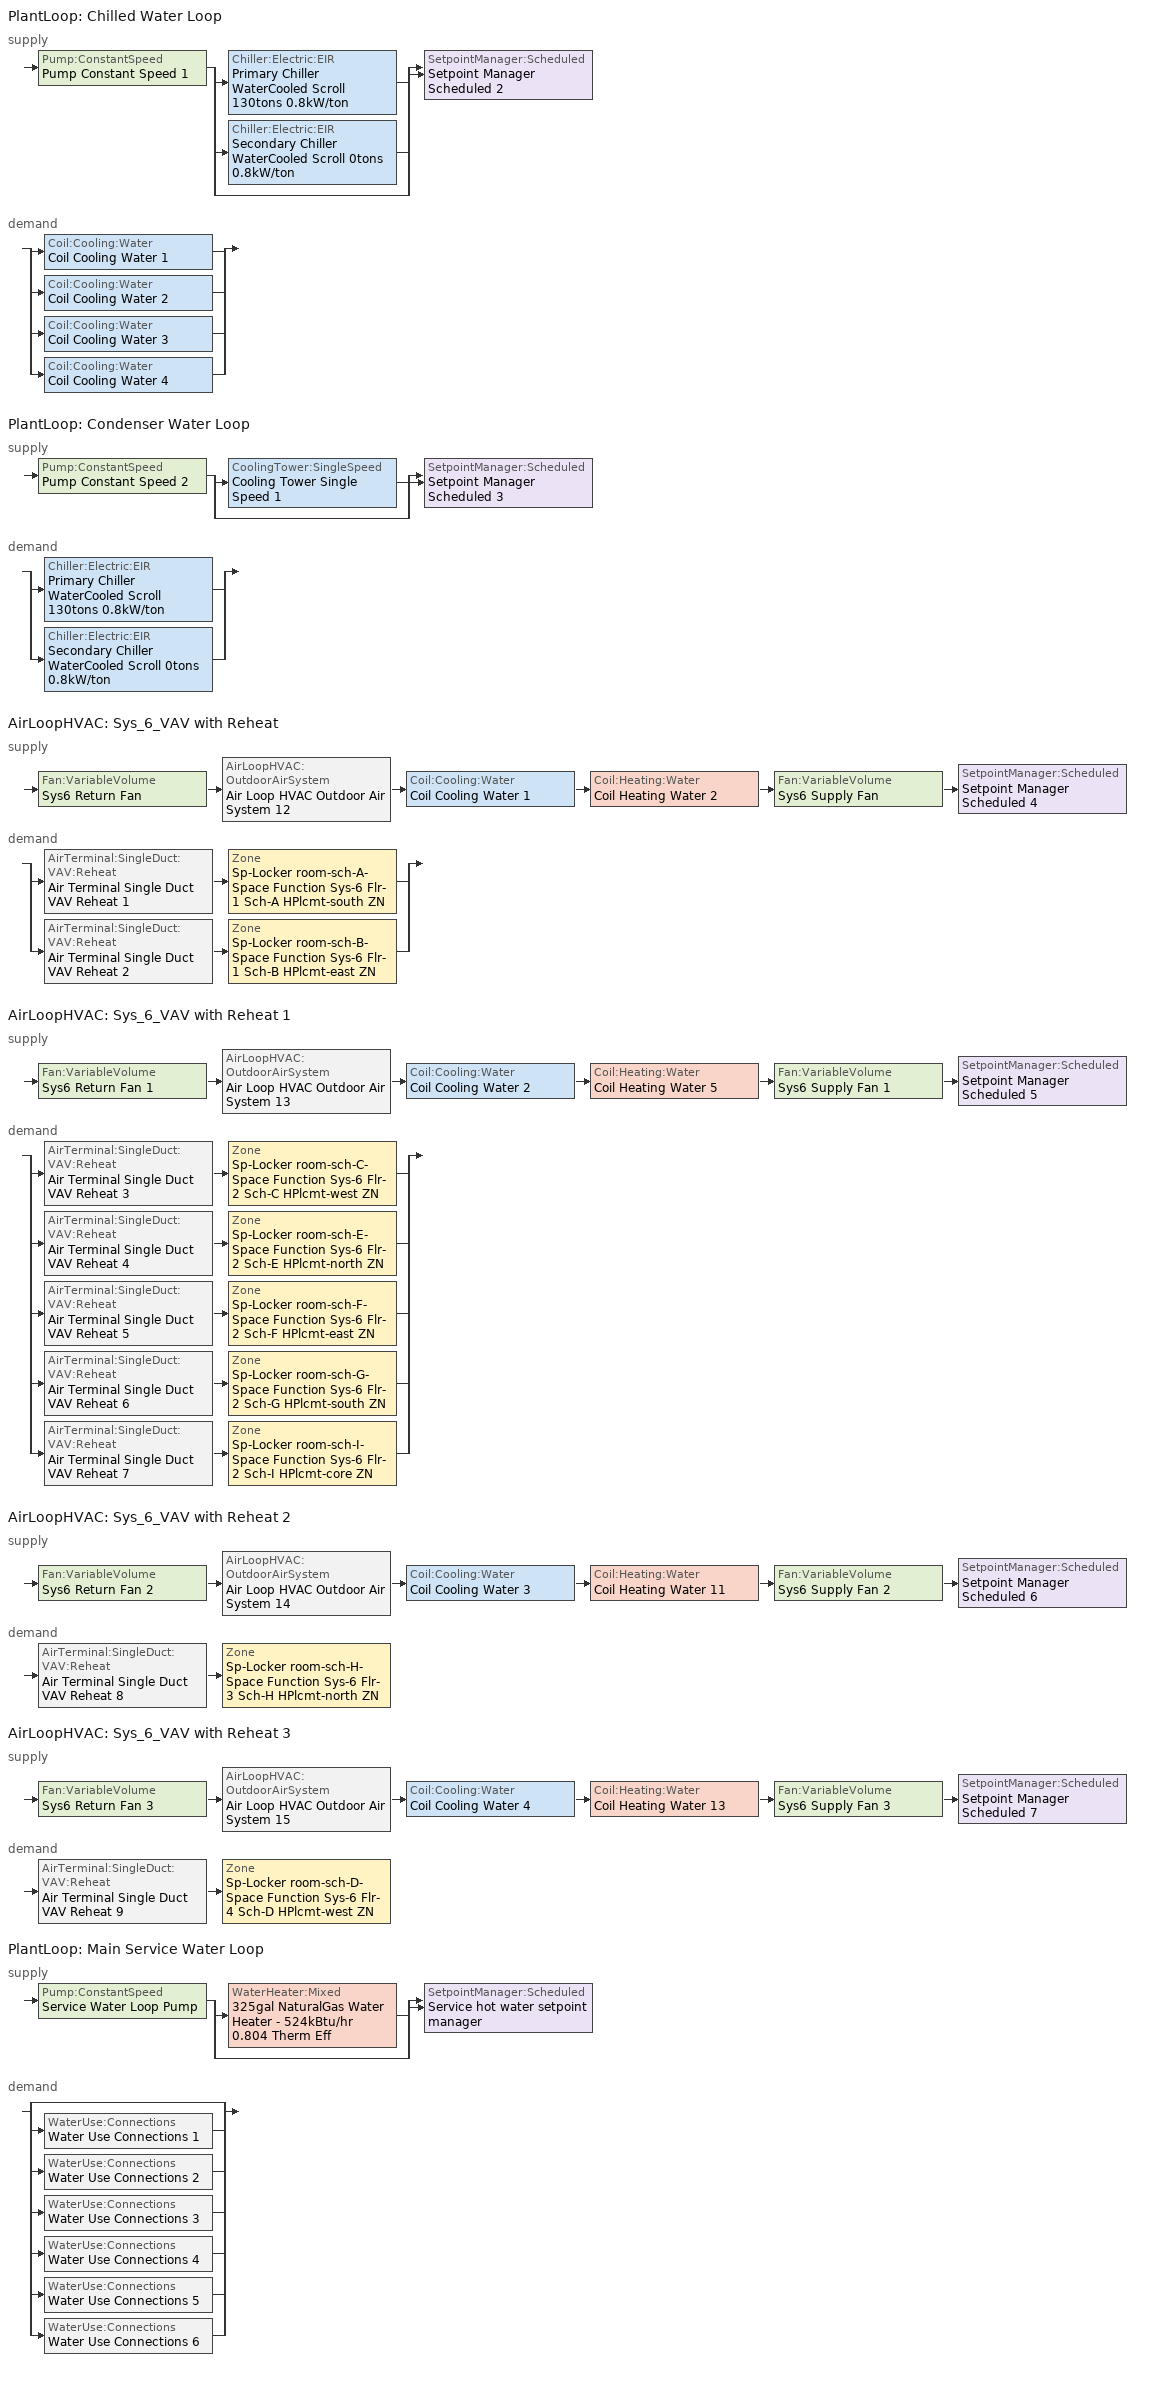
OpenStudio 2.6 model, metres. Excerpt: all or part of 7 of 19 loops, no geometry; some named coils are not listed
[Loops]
PlantLoop 'Chilled Water Loop'
 supply: Pump:ConstantSpeed 'Pump Constant Speed 1' > split
  | Chiller:Electric:EIR 'Primary Chiller WaterCooled Scroll 130tons 0.8kW/ton'
  | Chiller:Electric:EIR 'Secondary Chiller WaterCooled Scroll 0tons 0.8kW/ton'
  | bypass
  join > SetpointManager:Scheduled 'Setpoint Manager Scheduled 2'
 demand: split
  | Coil:Cooling:Water 'Coil Cooling Water 1'
  | Coil:Cooling:Water 'Coil Cooling Water 2'
  | Coil:Cooling:Water 'Coil Cooling Water 3'
  | Coil:Cooling:Water 'Coil Cooling Water 4'
PlantLoop 'Condenser Water Loop'
 supply: Pump:ConstantSpeed 'Pump Constant Speed 2' > split
  | CoolingTower:SingleSpeed 'Cooling Tower Single Speed 1'
  | bypass
  join > SetpointManager:Scheduled 'Setpoint Manager Scheduled 3'
 demand: split
  | Chiller:Electric:EIR 'Primary Chiller WaterCooled Scroll 130tons 0.8kW/ton'
  | Chiller:Electric:EIR 'Secondary Chiller WaterCooled Scroll 0tons 0.8kW/ton'
AirLoopHVAC 'Sys_6_VAV with Reheat'
 supply: Fan:VariableVolume 'Sys6 Return Fan' > AirLoopHVAC:OutdoorAirSystem 'Air Loop HVAC Outdoor Air System 12' > Coil:Cooling:Water 'Coil Cooling Water 1' > Coil:Heating:Water 'Coil Heating Water 2' > Fan:VariableVolume 'Sys6 Supply Fan' > SetpointManager:Scheduled 'Setpoint Manager Scheduled 4'
 demand: split
  | AirTerminal:SingleDuct:VAV:Reheat 'Air Terminal Single Duct VAV Reheat 1' > Zone 'Sp-Locker room-sch-A-Space Function Sys-6 Flr-1 Sch-A HPlcmt-south ZN'
  | AirTerminal:SingleDuct:VAV:Reheat 'Air Terminal Single Duct VAV Reheat 2' > Zone 'Sp-Locker room-sch-B-Space Function Sys-6 Flr-1 Sch-B HPlcmt-east ZN'
AirLoopHVAC 'Sys_6_VAV with Reheat 1'
 supply: Fan:VariableVolume 'Sys6 Return Fan 1' > AirLoopHVAC:OutdoorAirSystem 'Air Loop HVAC Outdoor Air System 13' > Coil:Cooling:Water 'Coil Cooling Water 2' > Coil:Heating:Water 'Coil Heating Water 5' > Fan:VariableVolume 'Sys6 Supply Fan 1' > SetpointManager:Scheduled 'Setpoint Manager Scheduled 5'
 demand: split
  | AirTerminal:SingleDuct:VAV:Reheat 'Air Terminal Single Duct VAV Reheat 3' > Zone 'Sp-Locker room-sch-C-Space Function Sys-6 Flr-2 Sch-C HPlcmt-west ZN'
  | AirTerminal:SingleDuct:VAV:Reheat 'Air Terminal Single Duct VAV Reheat 4' > Zone 'Sp-Locker room-sch-E-Space Function Sys-6 Flr-2 Sch-E HPlcmt-north ZN'
  | AirTerminal:SingleDuct:VAV:Reheat 'Air Terminal Single Duct VAV Reheat 5' > Zone 'Sp-Locker room-sch-F-Space Function Sys-6 Flr-2 Sch-F HPlcmt-east ZN'
  | AirTerminal:SingleDuct:VAV:Reheat 'Air Terminal Single Duct VAV Reheat 6' > Zone 'Sp-Locker room-sch-G-Space Function Sys-6 Flr-2 Sch-G HPlcmt-south ZN'
  | AirTerminal:SingleDuct:VAV:Reheat 'Air Terminal Single Duct VAV Reheat 7' > Zone 'Sp-Locker room-sch-I-Space Function Sys-6 Flr-2 Sch-I HPlcmt-core ZN'
AirLoopHVAC 'Sys_6_VAV with Reheat 2'
 supply: Fan:VariableVolume 'Sys6 Return Fan 2' > AirLoopHVAC:OutdoorAirSystem 'Air Loop HVAC Outdoor Air System 14' > Coil:Cooling:Water 'Coil Cooling Water 3' > Coil:Heating:Water 'Coil Heating Water 11' > Fan:VariableVolume 'Sys6 Supply Fan 2' > SetpointManager:Scheduled 'Setpoint Manager Scheduled 6'
 demand: AirTerminal:SingleDuct:VAV:Reheat 'Air Terminal Single Duct VAV Reheat 8' > Zone 'Sp-Locker room-sch-H-Space Function Sys-6 Flr-3 Sch-H HPlcmt-north ZN'
AirLoopHVAC 'Sys_6_VAV with Reheat 3'
 supply: Fan:VariableVolume 'Sys6 Return Fan 3' > AirLoopHVAC:OutdoorAirSystem 'Air Loop HVAC Outdoor Air System 15' > Coil:Cooling:Water 'Coil Cooling Water 4' > Coil:Heating:Water 'Coil Heating Water 13' > Fan:VariableVolume 'Sys6 Supply Fan 3' > SetpointManager:Scheduled 'Setpoint Manager Scheduled 7'
 demand: AirTerminal:SingleDuct:VAV:Reheat 'Air Terminal Single Duct VAV Reheat 9' > Zone 'Sp-Locker room-sch-D-Space Function Sys-6 Flr-4 Sch-D HPlcmt-west ZN'
PlantLoop 'Main Service Water Loop'
 supply: Pump:ConstantSpeed 'Service Water Loop Pump' > split
  | WaterHeater:Mixed '325gal NaturalGas Water Heater - 524kBtu/hr 0.804 Therm Eff'
  | bypass
  join > SetpointManager:Scheduled 'Service hot water setpoint manager'
 demand: split
  | bypass
  | WaterUse:Connections 'Water Use Connections 1'
  | WaterUse:Connections 'Water Use Connections 2'
  | WaterUse:Connections 'Water Use Connections 3'
  | WaterUse:Connections 'Water Use Connections 4'
  | WaterUse:Connections 'Water Use Connections 5'
  | WaterUse:Connections 'Water Use Connections 6'
[Sizing:Zone] Zone Cooling Design Supply Air Temperature Input Method=SupplyAirTemperature; Zone Cooling Design Supply Air Temperature {C}=13; Zone Cooling Design Supply Air Temperature Difference {deltaC}=11.11; Zone Heating Design Supply Air Temperature Input Method=SupplyAirTemperature; Zone Heating Design Supply Air Temperature {C}=43; Zone Heating Design Supply Air Temperature Difference {deltaC}=11.11; Zone Cooling Design Supply Air Humidity Ratio {kg-H2O/kg-air}=0.0085; Zone Heating Design Supply Air Humidity Ratio {kg-H2O/kg-air}=0.008; Zone Heating Sizing Factor=1.3; Zone Cooling Sizing Factor=1.1; Cooling Design Air Flow Method=DesignDay; Heating Design Air Flow Method=DesignDay; Account for Dedicated Outdoor Air System=No; Dedicated Outdoor Air System Control Strategy=NeutralSupplyAir; Dedicated Outdoor Air Low Setpoint Temperature for Design {C}=autosize; Dedicated Outdoor Air High Setpoint Temperature for Design {C}=autosize
Sp-Locker room-sch-A-Space Function Sys-6 Flr-1 Sch-A HPlcmt-south ZN; Sp-Locker room-sch-B-Space Function Sys-6 Flr-1 Sch-B HPlcmt-east ZN; Sp-Locker room-sch-F-Space Function Sys-6 Flr-2 Sch-F HPlcmt-east ZN; Sp-Locker room-sch-C-Space Function Sys-6 Flr-2 Sch-C HPlcmt-west ZN; Sp-Locker room-sch-E-Space Function Sys-6 Flr-2 Sch-E HPlcmt-north ZN; Sp-Locker room-sch-G-Space Function Sys-6 Flr-2 Sch-G HPlcmt-south ZN; Sp-Locker room-sch-I-Space Function Sys-6 Flr-2 Sch-I HPlcmt-core ZN; Sp-Locker room-sch-H-Space Function Sys-6 Flr-3 Sch-H HPlcmt-north ZN; Sp-Locker room-sch-D-Space Function Sys-6 Flr-4 Sch-D HPlcmt-west ZN
[Zone equipment]
Sp-Locker room-sch-A-Space Function Sys-6 Flr-1 Sch-A HPlcmt-south ZN: Air Terminal Single Duct VAV Reheat 1, Zone HVAC Baseboard Convective Water 12
Sp-Locker room-sch-B-Space Function Sys-6 Flr-1 Sch-B HPlcmt-east ZN: Air Terminal Single Duct VAV Reheat 2, Zone HVAC Baseboard Convective Water 13
Sp-Locker room-sch-F-Space Function Sys-6 Flr-2 Sch-F HPlcmt-east ZN: Air Terminal Single Duct VAV Reheat 5, Zone HVAC Baseboard Convective Water 16
Sp-Locker room-sch-C-Space Function Sys-6 Flr-2 Sch-C HPlcmt-west ZN: Air Terminal Single Duct VAV Reheat 3, Zone HVAC Baseboard Convective Water 14
Sp-Locker room-sch-E-Space Function Sys-6 Flr-2 Sch-E HPlcmt-north ZN: Air Terminal Single Duct VAV Reheat 4, Zone HVAC Baseboard Convective Water 15
Sp-Locker room-sch-G-Space Function Sys-6 Flr-2 Sch-G HPlcmt-south ZN: Air Terminal Single Duct VAV Reheat 6, Zone HVAC Baseboard Convective Water 17
Sp-Locker room-sch-I-Space Function Sys-6 Flr-2 Sch-I HPlcmt-core ZN: Air Terminal Single Duct VAV Reheat 7, Zone HVAC Baseboard Convective Water 18
Sp-Locker room-sch-H-Space Function Sys-6 Flr-3 Sch-H HPlcmt-north ZN: Air Terminal Single Duct VAV Reheat 8, Zone HVAC Baseboard Convective Water 19
Sp-Locker room-sch-D-Space Function Sys-6 Flr-4 Sch-D HPlcmt-west ZN: Air Terminal Single Duct VAV Reheat 9, Zone HVAC Baseboard Convective Water 20
[PlantLoop] Glycol Concentration=0; Plant Loop Volume {m3}=Autocalculate; Load Distribution Scheme=Optimal
Name | Maximum Loop Temperature {C} | Minimum Loop Temperature {C}
Chilled Water Loop; Condenser Water Loop
Main Service Water Loop | 60 | 10
[Sizing:Plant] Sizing Option=NonCoincident; Zone Timesteps in Averaging Window=1; Coincident Sizing Factor Mode=None
Name | Loop Type | Design Loop Exit Temperature {C} | Loop Design Temperature Difference {deltaC}
Chilled Water Loop | Cooling | 7 | 6
Condenser Water Loop | Condenser | 29 | 6
Main Service Water Loop | Heating | 60 | 5
[AirLoopHVAC] Design Supply Air Flow Rate {m3/s}=AutoSize
Name | Availability Schedule
Sys_6_VAV with Reheat | Sys_6_VAV with Reheat Occ Sch
Sys_6_VAV with Reheat 1 | Sys_6_VAV with Reheat 1 Occ Sch
Sys_6_VAV with Reheat 2 | Sys_6_VAV with Reheat 2 Occ Sch
Sys_6_VAV with Reheat 3 | Sys_6_VAV with Reheat 3 Occ Sch
[Sizing:System] Type of Load to Size On=Sensible; Design Outdoor Air Flow Rate {m3/s}=Autosize; Minimum System Air Flow Ratio=0.3; Preheat Design Temperature {C}=7; Preheat Design Humidity Ratio {kg-H2O/kg-Air}=0.008; Precool Design Temperature {C}=12.8; Precool Design Humidity Ratio {kg-H2O/kg-Air}=0.008; Central Cooling Design Supply Air Temperature {C}=13; Central Heating Design Supply Air Temperature {C}=13.1; Sizing Option=NonCoincident; 100% Outdoor Air in Cooling=No; 100% Outdoor Air in Heating=No; Central Cooling Design Supply Air Humidity Ratio {kg-H2O/kg-Air}=0.0085; Central Heating Design Supply Air Humidity Ratio {kg-H2O/kg-Air}=0.008; Cooling Design Air Flow Method=DesignDay; Cooling Design Air Flow Rate {m3/s}=0; Heating Design Air Flow Method=DesignDay; Heating Design Air Flow Rate {m3/s}=0; System Outdoor Air Method=ZoneSum; Zone Maximum Outdoor Air Fraction=1; Cooling Supply Air Flow Rate Per Floor Area {m3/s-m2}=0.00996765; Cooling Fraction of Autosized Cooling Supply Air Flow Rate=1; Cooling Supply Air Flow Rate Per Unit Cooling Capacity {m3/s-W}=3.94755e-05; Heating Supply Air Flow Rate Per Floor Area {m3/s-m2}=0.00996765; Heating Fraction of Autosized Heating Supply Air Flow Rate=1; Heating Fraction of Autosized Cooling Supply Air Flow Rate=1; Heating Supply Air Flow Rate Per Unit Heating Capacity {m3/s-W}=3.15882e-05; Cooling Design Capacity Method=CoolingDesignCapacity; Cooling Design Capacity {W}=autosize; Cooling Design Capacity Per Floor Area {W/m2}=234.7; Fraction of Autosized Cooling Design Capacity=1; Heating Design Capacity Method=HeatingDesignCapacity; Heating Design Capacity {W}=autosize; Heating Design Capacity Per Floor Area {W/m2}=157; Fraction of Autosized Heating Design Capacity=1; Central Cooling Capacity Control Method=OnOff
Sys_6_VAV with Reheat; Sys_6_VAV with Reheat 1; Sys_6_VAV with Reheat 2; Sys_6_VAV with Reheat 3
[Controller:OutdoorAir] Minimum Outdoor Air Flow Rate {m3/s}=autosize; Maximum Outdoor Air Flow Rate {m3/s}=Autosize; Economizer Control Type=DifferentialEnthalpy; Economizer Control Action Type=ModulateFlow; Lockout Type=NoLockout; Minimum Limit Type=FixedMinimum; High Humidity Control=No; Heat Recovery Bypass Control Type=BypassWhenOAFlowGreaterThanMinimum
Name | Minimum Outdoor Air Schedule | Controller Mechanical Ventilation
Controller Outdoor Air 12 | Sys_6_VAV with Reheat Occ Sch | Controller Mechanical Ventilation 12
Controller Outdoor Air 13 | Sys_6_VAV with Reheat 1 Occ Sch | Controller Mechanical Ventilation 13
Controller Outdoor Air 14 | Sys_6_VAV with Reheat 2 Occ Sch | Controller Mechanical Ventilation 14
Controller Outdoor Air 15 | Sys_6_VAV with Reheat 3 Occ Sch | Controller Mechanical Ventilation 15
[Controller:MechanicalVentilation] Availability Schedule=Always On Discrete; System Outdoor Air Method=ZoneSum
Controller Mechanical Ventilation 12; Controller Mechanical Ventilation 13; Controller Mechanical Ventilation 14; Controller Mechanical Ventilation 15
[AirLoopHVAC:OutdoorAirSystem]
Name | Controller
Air Loop HVAC Outdoor Air System 12 | Controller Outdoor Air 12
Air Loop HVAC Outdoor Air System 13 | Controller Outdoor Air 13
Air Loop HVAC Outdoor Air System 14 | Controller Outdoor Air 14
Air Loop HVAC Outdoor Air System 15 | Controller Outdoor Air 15
[Controller:WaterCoil] Action=Reverse; Minimum Actuated Flow {m3/s}=0
Name | Water Coil
Controller Water Coil 3 | Coil Cooling Water 1
Controller Water Coil 7 | Coil Cooling Water 2
Controller Water Coil 14 | Coil Cooling Water 3
Controller Water Coil 17 | Coil Cooling Water 4
[SetpointManager:Scheduled] Control Variable=Temperature
Name | Schedule
Setpoint Manager Scheduled 2 | CHW Temp
Setpoint Manager Scheduled 3 | CW Temp
Setpoint Manager Scheduled 4 | Supply Air Temp
Setpoint Manager Scheduled 5 | Supply Air Temp 1
Setpoint Manager Scheduled 6 | Supply Air Temp 2
Setpoint Manager Scheduled 7 | Supply Air Temp 3
Service hot water setpoint manager | Service Water Loop Temp - 140F
[Pump:ConstantSpeed] Rated Flow Rate {m3/s}=autosize; Rated Power Consumption {W}=autosize; Fraction of Motor Inefficiencies to Fluid Stream=0; Pump Control Type=Intermittent; Design Power Sizing Method=PowerPerFlowPerPressure; Design Electric Power per Unit Flow Rate {W/(m3/s)}=348701.1
Name | Rated Pump Head {Pa} | Motor Efficiency | Design Shaft Power per Unit Flow Rate per Unit Head {W-s/m3-Pa}
Pump Constant Speed 1 | 179352 | 0.917 | 1.79522
Pump Constant Speed 2 | 179352 | 0.924 | 1.55051
Service Water Loop Pump | 320408 | 0.855 | 1.28205
[Chiller:Electric:EIR] Cooling Capacity Function of Temperature Curve=WaterCooled_Scroll_CAPFT_NECB2011; Electric Input to Cooling Output Ratio Function of Temperature Curve=WaterCooled_Scroll_EIRFT_NECB2011; Electric Input to Cooling Output Ratio Function of Part Load Ratio Curve=WaterCooled_Scroll_EIRFPLR_NECB2011; Minimum Part Load Ratio=0.25; Minimum Unloading Ratio=0.25; Condenser Type=WaterCooled; Chiller Flow Mode=LeavingSetpointModulated; Design Heat Recovery Water Flow Rate {m3/s}=0; Sizing Factor=1; Basin Heater Capacity {W/K}=0; Basin Heater Setpoint Temperature {C}=10
Name | Reference Capacity {W} | Reference COP {W/W}
Primary Chiller WaterCooled Scroll 130tons 0.8kW/ton | 458050 | 4.54393
Secondary Chiller WaterCooled Scroll 0tons 0.8kW/ton | 0.001 | 4.5032
[CoolingTower:SingleSpeed]
Cooling Tower Single Speed 1: Design Water Flow Rate {m3/s}=autosize; Design Air Flow Rate {m3/s}=autosize; Fan Power at Design Air Flow Rate {W}=7265.11; U-Factor Times Area Value at Design Air Flow Rate {W/K}=autosize; Air Flow Rate in Free Convection Regime {m3/s}=autosize; U-Factor Times Area Value at Free Convection Air Flow Rate {W/K}=autosize; Performance Input Method=UFactorTimesAreaAndDesignWaterFlowRate; Free Convection Capacity {W}=0; Basin Heater Capacity {W/K}=0; Evaporation Loss Mode=LossFactor; Evaporation Loss Factor {percent/K}=0.2; Drift Loss Percent {percent}=0.008; Blowdown Calculation Mode=ConcentrationRatio; Blowdown Concentration Ratio=3; Capacity Control=FanCycling; Number of Cells=1; Cell Control=MinimalCell; Cell Minimum  Water Flow Rate Fraction=0.33; Cell Maximum Water Flow Rate Fraction=2.5; Sizing Factor=1; Free Convection Air Flow Rate Sizing Factor=0.1; Free Convection U-Factor Times Area Value Sizing Factor=0.1; Heat Rejection Capacity and Nominal Capacity Sizing Ratio=1.25; Free Convection Nominal Capacity Sizing Factor=0.1; Design Inlet Air Dry-Bulb Temperature {C}=35; Design Inlet Air Wet-Bulb Temperature {C}=24; Design Approach Temperature {deltaC}=5; Design Range Temperature {deltaC}=6
[Fan:VariableVolume] Availability Schedule=Always On Discrete; Maximum Flow Rate {m3/s}=Autosize; Fan Power Minimum Flow Rate Input Method=Fraction; Fan Power Minimum Air Flow Rate {m3/s}=0; Motor In Airstream Fraction=1; Fan Power Coefficient 5=0
Name | Fan Efficiency | Pressure Rise {Pa} | Fan Power Minimum Flow Fraction | Motor Efficiency | Fan Power Coefficient 1 | Fan Power Coefficient 2 | Fan Power Coefficient 3 | Fan Power Coefficient 4
Sys6 Supply Fan; Sys6 Supply Fan 2 | 0.549965 | 1000 | 0.68 | 0.8461 | -2.4176 | 9.5874 | -11.559 | 5.4009
Sys6 Return Fan; Sys6 Return Fan 1; Sys6 Return Fan 2; Sys6 Return Fan 3 | 0.299975 | 250 | 0.68 | 0.4615 | -2.4176 | 9.5874 | -11.559 | 5.4009
Sys6 Supply Fan 1; Sys6 Supply Fan 3 | 0.549965 | 1000 | 0.5 | 0.8461 | -4.1457 | 16.803 | -19.471 | 7.8488
[Coil:Cooling:Water] Availability Schedule=Always On Discrete
Coil Cooling Water 1; Coil Cooling Water 2; Coil Cooling Water 3; Coil Cooling Water 4
[AirTerminal:SingleDuct:VAV:Reheat] Availability Schedule=Always On Discrete; Maximum Air Flow Rate {m3/s}=AutoSize; Zone Minimum Air Flow Input Method=Constant; Constant Minimum Air Flow Fraction=0.3; Maximum Hot Water or Steam Flow Rate {m3/s}=AutoSize; Minimum Hot Water or Steam Flow Rate {m3/s}=0; Convergence Tolerance=0.001; Damper Heating Action=Normal; Maximum Flow per Zone Floor Area During Reheat {m3/s-m2}=AutoSize; Maximum Reheat Air Temperature {C}=43; Control For Outdoor Air=No
Name | Fixed Minimum Air Flow Rate {m3/s} | Reheat Coil | Maximum Flow Fraction During Reheat
Air Terminal Single Duct VAV Reheat 1 | 3.75 | Coil Heating Water 3 | 0.5
Air Terminal Single Duct VAV Reheat 2 | 3.75 | Coil Heating Water 4 | 0.5
Air Terminal Single Duct VAV Reheat 3 | 3.75 | Coil Heating Water 6 | 0.5
Air Terminal Single Duct VAV Reheat 4 | 3.75 | Coil Heating Water 7 | 0.5
Air Terminal Single Duct VAV Reheat 5 | 3.75 | Coil Heating Water 8 | 0.5
Air Terminal Single Duct VAV Reheat 6 | 3.75 | Coil Heating Water 9 | 0.5
Air Terminal Single Duct VAV Reheat 7 | 5 | Coil Heating Water 10 | 0.5
Air Terminal Single Duct VAV Reheat 8 | 3.75 | Coil Heating Water 12 | AutoSize
Air Terminal Single Duct VAV Reheat 9 | 3.75 | Coil Heating Water 14 | AutoSize
[WaterHeater:Mixed]
325gal NaturalGas Water Heater - 524kBtu/hr 0.804 Therm Eff: Tank Volume {m3}=1.22968; Setpoint Temperature Schedule=Service Water Loop Temp - 140F; Deadband Temperature Difference {deltaC}=2; Maximum Temperature Limit {C}=82.2222; Heater Control Type=Cycle; Heater Maximum Capacity {W}=153474; Heater Fuel Type=NaturalGas; Heater Thermal Efficiency=0.804029; Part Load Factor Curve=SWH-EFFFPLR-NECB2011; Off Cycle Parasitic Fuel Consumption Rate {W}=20; Off Cycle Parasitic Fuel Type=NaturalGas; Off Cycle Parasitic Heat Fraction to Tank=0.8; On Cycle Parasitic Fuel Type=NaturalGas; On Cycle Parasitic Heat Fraction to Tank=0; Ambient Temperature Indicator=Schedule; Ambient Temperature Schedule=Water Heater Ambient Temp Schedule - 70F; Off Cycle Loss Coefficient to Ambient Temperature {W/K}=15.8993; On Cycle Loss Coefficient to Ambient Temperature {W/K}=15.8993; Use Side Effectiveness=1; Source Side Effectiveness=1; Use Side Design Flow Rate {m3/s}=autosize; Source Side Design Flow Rate {m3/s}=autosize; Indirect Water Heating Recovery Time {hr}=1.5; Source Side Flow Control Mode=IndirectHeatPrimarySetpoint
[WaterUse:Connections]
Name | Water Use Equipment Name 1
Water Use Connections 1 | Guest room-space function Service Water Use 5.05gal/min
Water Use Connections 2 | Laboratory - classrooms-space function Service Water Use 1.42gal/min
Water Use Connections 3 | Laboratory - other-space function Service Water Use 1.42gal/min
Water Use Connections 4 | Laundry/washing area-space function Service Water Use 0.47gal/min
Water Use Connections 5 | Lobby - hotel-space function Service Water Use 0.47gal/min
Water Use Connections 6 | Lobby - space designed to ansi/ies rp-28 (used primarily by residents)-space function Service Water Use 0.47gal/min
[WaterUse:Equipment:Definition]
Name | Peak Flow Rate {m3/s} | Target Temperature Schedule | Sensible Fraction Schedule | Latent Fraction Schedule
Guest room-space function Service Water Use Def 5.05gal/min | 0.000318674 | Schedule Ruleset 5 | Schedule Ruleset 3 | Schedule Ruleset 4
Laboratory - classrooms-space function Service Water Use Def 1.42gal/min | 8.96271e-05 | Schedule Ruleset 8 | Schedule Ruleset 6 | Schedule Ruleset 7
Laboratory - other-space function Service Water Use Def 1.42gal/min | 8.96271e-05 | Schedule Ruleset 11 | Schedule Ruleset 9 | Schedule Ruleset 10
Laundry/washing area-space function Service Water Use Def 0.47gal/min | 2.98757e-05 | Schedule Ruleset 14 | Schedule Ruleset 12 | Schedule Ruleset 13
Lobby - hotel-space function Service Water Use Def 0.47gal/min | 2.98757e-05 | Schedule Ruleset 17 | Schedule Ruleset 15 | Schedule Ruleset 16
Lobby - space designed to ansi/ies rp-28 (used primarily by residents)-space function Service Water Use Def 0.47gal/min | 2.98757e-05 | Schedule Ruleset 20 | Schedule Ruleset 18 | Schedule Ruleset 19
[WaterUse:Equipment]
Name | Water Use Equipment Definition | Space | Flow Rate Fraction Schedule
Guest room-space function Service Water Use 5.05gal/min | Guest room-space function Service Water Use Def 5.05gal/min | Guest room-Space Function | NECB-F-Service Water Heating
Laboratory - classrooms-space function Service Water Use 1.42gal/min | Laboratory - classrooms-space function Service Water Use Def 1.42gal/min | Laboratory - classrooms-Space Function | NECB-D-Service Water Heating
Laboratory - other-space function Service Water Use 1.42gal/min | Laboratory - other-space function Service Water Use Def 1.42gal/min | Laboratory - other-Space Function | NECB-A-Service Water Heating
Laundry/washing area-space function Service Water Use 0.47gal/min | Laundry/washing area-space function Service Water Use Def 0.47gal/min | Laundry/Washing area-Space Function | NECB-C-Service Water Heating
Lobby - hotel-space function Service Water Use 0.47gal/min | Lobby - hotel-space function Service Water Use Def 0.47gal/min | Lobby - hotel-Space Function | NECB-H-Service Water Heating
Lobby - space designed to ansi/ies rp-28 (used primarily by residents)-space function Service Water Use 0.47gal/min | Lobby - space designed to ansi/ies rp-28 (used primarily by residents)-space function Service Water Use Def 0.47gal/min | Lobby - space designed to ANSI/IES RP-28 (used primarily by residents)-Space Function | NECB-B-Service Water Heating
[Schedule:Ruleset]
CHW Temp: Default Day Schedule=Schedule Day 4
CW Temp: Default Day Schedule=Schedule Day 5
Supply Air Temp: Default Day Schedule=Supply Air Temp Default
Supply Air Temp 1: Default Day Schedule=Supply Air Temp Default 1
Supply Air Temp 2: Default Day Schedule=Supply Air Temp Default 2
Supply Air Temp 3: Default Day Schedule=Supply Air Temp Default 3
Service Water Loop Temp - 140F: Default Day Schedule=Service Water Loop Temp - 140F Default
Water Heater Ambient Temp Schedule - 70F: Default Day Schedule=Water Heater Ambient Temp Schedule - 70F Default
Schedule Ruleset 3: Default Day Schedule=Schedule Day 8
Schedule Ruleset 4: Default Day Schedule=Schedule Day 9
Schedule Ruleset 5: Default Day Schedule=Schedule Day 10
NECB-F-Service Water Heating: Default Day Schedule=NECB-F-Service Water Heating Default
Schedule Ruleset 6: Default Day Schedule=Schedule Day 11
Schedule Ruleset 7: Default Day Schedule=Schedule Day 12
Schedule Ruleset 8: Default Day Schedule=Schedule Day 13
NECB-D-Service Water Heating: Default Day Schedule=NECB-D-Service Water Heating Default
Schedule Ruleset 9: Default Day Schedule=Schedule Day 14
Schedule Ruleset 10: Default Day Schedule=Schedule Day 15
Schedule Ruleset 11: Default Day Schedule=Schedule Day 16
NECB-A-Service Water Heating: Default Day Schedule=NECB-A-Service Water Heating Default
Schedule Ruleset 12: Default Day Schedule=Schedule Day 17
Schedule Ruleset 13: Default Day Schedule=Schedule Day 18
Schedule Ruleset 14: Default Day Schedule=Schedule Day 19
NECB-C-Service Water Heating: Default Day Schedule=NECB-C-Service Water Heating Default
Schedule Ruleset 15: Default Day Schedule=Schedule Day 20
Schedule Ruleset 16: Default Day Schedule=Schedule Day 21
Schedule Ruleset 17: Default Day Schedule=Schedule Day 22
NECB-H-Service Water Heating: Default Day Schedule=NECB-H-Service Water Heating Default
Schedule Ruleset 18: Default Day Schedule=Schedule Day 23
Schedule Ruleset 19: Default Day Schedule=Schedule Day 24
Schedule Ruleset 20: Default Day Schedule=Schedule Day 25
NECB-B-Service Water Heating: Default Day Schedule=NECB-B-Service Water Heating Default
Sys_6_VAV with Reheat Occ Sch: Default Day Schedule=Sys_6_VAV with Reheat Occ Sch Default; Summer Design Day Schedule=Sys_6_VAV with Reheat Occ Sch Summer Design Day; Winter Design Day Schedule=Sys_6_VAV with Reheat Occ Sch Winter Design Day
Sys_6_VAV with Reheat 1 Occ Sch: Default Day Schedule=Sys_6_VAV with Reheat 1 Occ Sch Default; Summer Design Day Schedule=Sys_6_VAV with Reheat 1 Occ Sch Summer Design Day; Winter Design Day Schedule=Sys_6_VAV with Reheat 1 Occ Sch Winter Design Day
Sys_6_VAV with Reheat 2 Occ Sch: Default Day Schedule=Sys_6_VAV with Reheat 2 Occ Sch Default; Summer Design Day Schedule=Sys_6_VAV with Reheat 2 Occ Sch Summer Design Day; Winter Design Day Schedule=Sys_6_VAV with Reheat 2 Occ Sch Winter Design Day
Sys_6_VAV with Reheat 3 Occ Sch: Default Day Schedule=Sys_6_VAV with Reheat 3 Occ Sch Default; Summer Design Day Schedule=Sys_6_VAV with Reheat 3 Occ Sch Summer Design Day; Winter Design Day Schedule=Sys_6_VAV with Reheat 3 Occ Sch Winter Design Day
[Schedule:Day]
Schedule Day 4; wkdCHW Temp 1; satCHW Temp 1; sunCHW Temp 1: 1, 0, 7, 2, 0, 7, 3, 0, 7, 4, 0, 7, 5, 0, 7, 6, 0, 7, 7, 0, 7, 8, 0, 7, 9, 0, 7, 10, 0, 7, 11, 0, 7, 12, 0, 7, 13, 0, 7, 14, 0, 7, 15, 0, 7, 16, 0, 7, 17, 0, 7, 18, 0, 7, 19, 0, 7, 20, 0, 7, 21, 0, 7, 22, 0, 7, 23, 0, 7, 24, 0, 7
Schedule Day 5; wkdCW Temp 1; satCW Temp 1; sunCW Temp 1: 1, 0, 29, 2, 0, 29, 3, 0, 29, 4, 0, 29, 5, 0, 29, 6, 0, 29, 7, 0, 29, 8, 0, 29, 9, 0, 29, 10, 0, 29, 11, 0, 29, 12, 0, 29, 13, 0, 29, 14, 0, 29, 15, 0, 29, 16, 0, 29, 17, 0, 29, 18, 0, 29, 19, 0, 29, 20, 0, 29, 21, 0, 29, 22, 0, 29, 23, 0, 29, 24, 0, 29
Supply Air Temp Default; Supply Air Temp Default 1; Supply Air Temp Default 2; Supply Air Temp Default 3: 24, 0, 13
Service Water Loop Temp - 140F Default; Schedule Day 10; Schedule Day 13; Schedule Day 16; Schedule Day 19; Schedule Day 22; Schedule Day 25: 24, 0, 60
Water Heater Ambient Temp Schedule - 70F Default: 24, 0, 21.1111
Schedule Day 8; Schedule Day 11; Schedule Day 14; Schedule Day 17; Schedule Day 20; Schedule Day 23: 24, 0, 0.2
Schedule Day 9; Schedule Day 12; NECB-D-Service Water Heating Sat Day; NECB-D-Service Water Heating Sun|Hol Day; Schedule Day 15; NECB-A-Service Water Heating Sat Day; NECB-A-Service Water Heating Sun|Hol Day; Schedule Day 18; Schedule Day 21; Schedule Day 24: 24, 0, 0.05
NECB-F-Service Water Heating Default; NECB-F-Service Water Heating Default|Wkdy Day; NECB-F-Service Water Heating Sat Day; NECB-F-Service Water Heating Sun|Hol Day: 1, 0, 0.35, 2, 0, 0.21, 3, 0, 0.14, 5, 0, 0.07, 6, 0, 0.14, 7, 0, 0.28, 8, 0, 0.42, 9, 0, 0.63, 10, 0, 0.49, 12, 0, 0.35, 13, 0, 0.28, 14, 0, 0.35, 15, 0, 0.28, 19, 0, 0.21, 20, 0, 0.35, 24, 0, 0.49
NECB-D-Service Water Heating Default; NECB-D-Service Water Heating Default|Wkdy Day: 8, 0, 0.05, 10, 0, 0.5, 16, 0, 0.9, 17, 0, 0.7, 18, 0, 0.3, 21, 0, 0.5, 22, 0, 0.3, 24, 0, 0.05
NECB-A-Service Water Heating Default; NECB-A-Service Water Heating Default|Wkdy Day: 7, 0, 0.05, 8, 0, 0.1, 10, 0, 0.5, 16, 0, 0.9, 17, 0, 0.7, 18, 0, 0.5, 19, 0, 0.3, 22, 0, 0.2, 24, 0, 0.05
NECB-C-Service Water Heating Default; NECB-C-Service Water Heating Default|Wkdy Day: 8, 0, 0.05, 9, 0, 0.1, 10, 0, 0.2, 11, 0, 0.3, 12, 0, 0.4, 16, 0, 0.8, 17, 0, 0.6, 18, 0, 0.4, 19, 0, 0.3, 21, 0, 0.2, 24, 0, 0.05
NECB-C-Service Water Heating Sat Day: 8, 0, 0.05, 9, 0, 0.1, 10, 0, 0.2, 11, 0, 0.3, 12, 0, 0.5, 16, 0, 0.9, 17, 0, 0.7, 18, 0, 0.5, 19, 0, 0.3, 21, 0, 0.2, 24, 0, 0.05
NECB-C-Service Water Heating Sun|Hol Day: 8, 0, 0.05, 9, 0, 0.1, 10, 0, 0.2, 11, 0, 0.3, 12, 0, 0.5, 17, 0, 0.9, 18, 0, 0.5, 19, 0, 0.3, 24, 0, 0.05
NECB-H-Service Water Heating Default; NECB-H-Service Water Heating Default|Wkdy Day; NECB-H-Service Water Heating Sat Day; NECB-H-Service Water Heating Sun|Hol Day: 24, 0, 0.9
NECB-B-Service Water Heating Default; NECB-B-Service Water Heating Default|Wkdy Day: 1, 0, 0.6, 2, 0, 0.5, 9, 0, 0.05, 11, 0, 0.7, 12, 0, 0.4, 13, 0, 0.5, 15, 0, 0.6, 16, 0, 0.4, 18, 0, 0.3, 19, 0, 0.4, 20, 0, 0.5, 22, 0, 0.8, 24, 0, 0.9
NECB-B-Service Water Heating Sat Day: 1, 0, 0.7, 2, 0, 0.6, 9, 0, 0.05, 11, 0, 0.7, 12, 0, 0.4, 13, 0, 0.5, 15, 0, 0.6, 16, 0, 0.4, 18, 0, 0.3, 19, 0, 0.4, 20, 0, 0.5, 22, 0, 0.8, 24, 0, 0.9
NECB-B-Service Water Heating Sun|Hol Day: 1, 0, 0.5, 2, 0, 0.6, 9, 0, 0.05, 11, 0, 0.7, 12, 0, 0.4, 13, 0, 0.5, 15, 0, 0.6, 16, 0, 0.4, 18, 0, 0.3, 19, 0, 0.4, 20, 0, 0.5, 22, 0, 0.8, 24, 0, 0.5
Sys_6_VAV with Reheat Occ Sch Default; Sys_6_VAV with Reheat Occ Sch Winter Design Day; Sys_6_VAV with Reheat Occ Sch Summer Design Day; Sys_6_VAV with Reheat 1 Occ Sch Default; Sys_6_VAV with Reheat 1 Occ Sch Winter Design Day; Sys_6_VAV with Reheat 1 Occ Sch Summer Design Day; Sys_6_VAV with Reheat 1 Occ Sch Monday; Sys_6_VAV with Reheat 1 Occ Sch Tuesday; Sys_6_VAV with Reheat 1 Occ Sch Wednesday; Sys_6_VAV with Reheat 1 Occ Sch Thursday; Sys_6_VAV with Reheat 1 Occ Sch Friday; Sys_6_VAV with Reheat 1 Occ Sch Saturday; Sys_6_VAV with Reheat 1 Occ Sch Sunday; Sys_6_VAV with Reheat 2 Occ Sch Default; Sys_6_VAV with Reheat 2 Occ Sch Winter Design Day; Sys_6_VAV with Reheat 2 Occ Sch Summer Design Day; Sys_6_VAV with Reheat 2 Occ Sch Monday; Sys_6_VAV with Reheat 2 Occ Sch Tuesday; Sys_6_VAV with Reheat 2 Occ Sch Wednesday; Sys_6_VAV with Reheat 2 Occ Sch Thursday; Sys_6_VAV with Reheat 2 Occ Sch Friday; Sys_6_VAV with Reheat 2 Occ Sch Saturday; Sys_6_VAV with Reheat 2 Occ Sch Sunday; Sys_6_VAV with Reheat 3 Occ Sch Default; Sys_6_VAV with Reheat 3 Occ Sch Winter Design Day; Sys_6_VAV with Reheat 3 Occ Sch Summer Design Day: 24, 0, 1
Sys_6_VAV with Reheat Occ Sch Monday; Sys_6_VAV with Reheat Occ Sch Tuesday; Sys_6_VAV with Reheat Occ Sch Wednesday; Sys_6_VAV with Reheat Occ Sch Thursday; Sys_6_VAV with Reheat Occ Sch Friday: 1, 0, 1, 8, 0, 0, 24, 0, 1
Sys_6_VAV with Reheat Occ Sch Saturday: 2, 0, 1, 11, 0, 0, 15, 0, 1, 17, 0, 0, 24, 0, 1
Sys_6_VAV with Reheat Occ Sch Sunday: 1, 0, 0, 2, 0, 1, 11, 0, 0, 15, 0, 1, 18, 0, 0, 23, 0, 1, 24, 0, 0
Sys_6_VAV with Reheat 3 Occ Sch Monday; Sys_6_VAV with Reheat 3 Occ Sch Tuesday; Sys_6_VAV with Reheat 3 Occ Sch Wednesday; Sys_6_VAV with Reheat 3 Occ Sch Thursday; Sys_6_VAV with Reheat 3 Occ Sch Friday: 9, 0, 0, 18, 0, 1, 19, 0, 0, 22, 0, 1, 24, 0, 0
Sys_6_VAV with Reheat 3 Occ Sch Saturday; Sys_6_VAV with Reheat 3 Occ Sch Sunday: 24, 0, 0
[Schedule:Rule] Date Specification Type=DateRange; Start Month=1; Start Day=1; End Month=12
Name | Schedule Ruleset | Rule Order | Day Schedule | Apply Sunday | Apply Monday | Apply Tuesday | Apply Wednesday | Apply Thursday | Apply Friday | Apply Saturday | End Day
wkdCHW Temp rule | CHW Temp | 2 | wkdCHW Temp 1 | No | Yes | Yes | Yes | Yes | Yes | No | 31
satCHW Temprule | CHW Temp | 1 | satCHW Temp 1 | No | No | No | No | No | No | Yes | 31
sunCHW Temprule | CHW Temp | 0 | sunCHW Temp 1 | Yes | No | No | No | No | No | No | 31
wkdCW Temp rule | CW Temp | 2 | wkdCW Temp 1 | No | Yes | Yes | Yes | Yes | Yes | No | 31
satCW Temprule | CW Temp | 1 | satCW Temp 1 | No | No | No | No | No | No | Yes | 31
sunCW Temprule | CW Temp | 0 | sunCW Temp 1 | Yes | No | No | No | No | No | No | 31
Schedule Rule 152 | NECB-F-Service Water Heating | 2 | NECB-F-Service Water Heating Default|Wkdy Day |  | Yes | Yes | Yes | Yes | Yes |  | 31
Schedule Rule 153 | NECB-F-Service Water Heating | 1 | NECB-F-Service Water Heating Sat Day |  |  |  |  |  |  | Yes | 31
Schedule Rule 154 | NECB-F-Service Water Heating | 0 | NECB-F-Service Water Heating Sun|Hol Day | Yes |  |  |  |  |  |  | 31
Schedule Rule 155 | NECB-D-Service Water Heating | 2 | NECB-D-Service Water Heating Default|Wkdy Day |  | Yes | Yes | Yes | Yes | Yes |  | 31
Schedule Rule 156 | NECB-D-Service Water Heating | 1 | NECB-D-Service Water Heating Sat Day |  |  |  |  |  |  | Yes | 31
Schedule Rule 157 | NECB-D-Service Water Heating | 0 | NECB-D-Service Water Heating Sun|Hol Day | Yes |  |  |  |  |  |  | 31
Schedule Rule 158 | NECB-A-Service Water Heating | 2 | NECB-A-Service Water Heating Default|Wkdy Day |  | Yes | Yes | Yes | Yes | Yes |  | 31
Schedule Rule 159 | NECB-A-Service Water Heating | 1 | NECB-A-Service Water Heating Sat Day |  |  |  |  |  |  | Yes | 31
Schedule Rule 160 | NECB-A-Service Water Heating | 0 | NECB-A-Service Water Heating Sun|Hol Day | Yes |  |  |  |  |  |  | 31
Schedule Rule 161 | NECB-C-Service Water Heating | 2 | NECB-C-Service Water Heating Default|Wkdy Day |  | Yes | Yes | Yes | Yes | Yes |  | 31
Schedule Rule 162 | NECB-C-Service Water Heating | 1 | NECB-C-Service Water Heating Sat Day |  |  |  |  |  |  | Yes | 31
Schedule Rule 163 | NECB-C-Service Water Heating | 0 | NECB-C-Service Water Heating Sun|Hol Day | Yes |  |  |  |  |  |  | 31
Schedule Rule 164 | NECB-H-Service Water Heating | 2 | NECB-H-Service Water Heating Default|Wkdy Day |  | Yes | Yes | Yes | Yes | Yes |  | 31
Schedule Rule 165 | NECB-H-Service Water Heating | 1 | NECB-H-Service Water Heating Sat Day |  |  |  |  |  |  | Yes | 31
Schedule Rule 166 | NECB-H-Service Water Heating | 0 | NECB-H-Service Water Heating Sun|Hol Day | Yes |  |  |  |  |  |  | 31
Schedule Rule 167 | NECB-B-Service Water Heating | 2 | NECB-B-Service Water Heating Default|Wkdy Day |  | Yes | Yes | Yes | Yes | Yes |  | 31
Schedule Rule 168 | NECB-B-Service Water Heating | 1 | NECB-B-Service Water Heating Sat Day |  |  |  |  |  |  | Yes | 31
Schedule Rule 169 | NECB-B-Service Water Heating | 0 | NECB-B-Service Water Heating Sun|Hol Day | Yes |  |  |  |  |  |  | 31
Sys_6_VAV with Reheat Occ Sch Monday Rule | Sys_6_VAV with Reheat Occ Sch | 6 | Sys_6_VAV with Reheat Occ Sch Monday |  | Yes |  |  |  |  |  | 25
Sys_6_VAV with Reheat Occ Sch Tuesday Rule | Sys_6_VAV with Reheat Occ Sch | 5 | Sys_6_VAV with Reheat Occ Sch Tuesday |  |  | Yes |  |  |  |  | 26
Sys_6_VAV with Reheat Occ Sch Wednesday Rule | Sys_6_VAV with Reheat Occ Sch | 4 | Sys_6_VAV with Reheat Occ Sch Wednesday |  |  |  | Yes |  |  |  | 27
Sys_6_VAV with Reheat Occ Sch Thursday Rule | Sys_6_VAV with Reheat Occ Sch | 3 | Sys_6_VAV with Reheat Occ Sch Thursday |  |  |  |  | Yes |  |  | 28
Sys_6_VAV with Reheat Occ Sch Friday Rule | Sys_6_VAV with Reheat Occ Sch | 2 | Sys_6_VAV with Reheat Occ Sch Friday |  |  |  |  |  | Yes |  | 29
Sys_6_VAV with Reheat Occ Sch Saturday Rule | Sys_6_VAV with Reheat Occ Sch | 1 | Sys_6_VAV with Reheat Occ Sch Saturday |  |  |  |  |  |  | Yes | 30
Sys_6_VAV with Reheat Occ Sch Sunday Rule | Sys_6_VAV with Reheat Occ Sch | 0 | Sys_6_VAV with Reheat Occ Sch Sunday | Yes |  |  |  |  |  |  | 31
Sys_6_VAV with Reheat 1 Occ Sch Monday Rule | Sys_6_VAV with Reheat 1 Occ Sch | 6 | Sys_6_VAV with Reheat 1 Occ Sch Monday |  | Yes |  |  |  |  |  | 25
Sys_6_VAV with Reheat 1 Occ Sch Tuesday Rule | Sys_6_VAV with Reheat 1 Occ Sch | 5 | Sys_6_VAV with Reheat 1 Occ Sch Tuesday |  |  | Yes |  |  |  |  | 26
Sys_6_VAV with Reheat 1 Occ Sch Wednesday Rule | Sys_6_VAV with Reheat 1 Occ Sch | 4 | Sys_6_VAV with Reheat 1 Occ Sch Wednesday |  |  |  | Yes |  |  |  | 27
Sys_6_VAV with Reheat 1 Occ Sch Thursday Rule | Sys_6_VAV with Reheat 1 Occ Sch | 3 | Sys_6_VAV with Reheat 1 Occ Sch Thursday |  |  |  |  | Yes |  |  | 28
Sys_6_VAV with Reheat 1 Occ Sch Friday Rule | Sys_6_VAV with Reheat 1 Occ Sch | 2 | Sys_6_VAV with Reheat 1 Occ Sch Friday |  |  |  |  |  | Yes |  | 29
Sys_6_VAV with Reheat 1 Occ Sch Saturday Rule | Sys_6_VAV with Reheat 1 Occ Sch | 1 | Sys_6_VAV with Reheat 1 Occ Sch Saturday |  |  |  |  |  |  | Yes | 30
Sys_6_VAV with Reheat 1 Occ Sch Sunday Rule | Sys_6_VAV with Reheat 1 Occ Sch | 0 | Sys_6_VAV with Reheat 1 Occ Sch Sunday | Yes |  |  |  |  |  |  | 31
Sys_6_VAV with Reheat 2 Occ Sch Monday Rule | Sys_6_VAV with Reheat 2 Occ Sch | 6 | Sys_6_VAV with Reheat 2 Occ Sch Monday |  | Yes |  |  |  |  |  | 25
Sys_6_VAV with Reheat 2 Occ Sch Tuesday Rule | Sys_6_VAV with Reheat 2 Occ Sch | 5 | Sys_6_VAV with Reheat 2 Occ Sch Tuesday |  |  | Yes |  |  |  |  | 26
Sys_6_VAV with Reheat 2 Occ Sch Wednesday Rule | Sys_6_VAV with Reheat 2 Occ Sch | 4 | Sys_6_VAV with Reheat 2 Occ Sch Wednesday |  |  |  | Yes |  |  |  | 27
Sys_6_VAV with Reheat 2 Occ Sch Thursday Rule | Sys_6_VAV with Reheat 2 Occ Sch | 3 | Sys_6_VAV with Reheat 2 Occ Sch Thursday |  |  |  |  | Yes |  |  | 28
Sys_6_VAV with Reheat 2 Occ Sch Friday Rule | Sys_6_VAV with Reheat 2 Occ Sch | 2 | Sys_6_VAV with Reheat 2 Occ Sch Friday |  |  |  |  |  | Yes |  | 29
Sys_6_VAV with Reheat 2 Occ Sch Saturday Rule | Sys_6_VAV with Reheat 2 Occ Sch | 1 | Sys_6_VAV with Reheat 2 Occ Sch Saturday |  |  |  |  |  |  | Yes | 30
Sys_6_VAV with Reheat 2 Occ Sch Sunday Rule | Sys_6_VAV with Reheat 2 Occ Sch | 0 | Sys_6_VAV with Reheat 2 Occ Sch Sunday | Yes |  |  |  |  |  |  | 31
Sys_6_VAV with Reheat 3 Occ Sch Monday Rule | Sys_6_VAV with Reheat 3 Occ Sch | 6 | Sys_6_VAV with Reheat 3 Occ Sch Monday |  | Yes |  |  |  |  |  | 25
Sys_6_VAV with Reheat 3 Occ Sch Tuesday Rule | Sys_6_VAV with Reheat 3 Occ Sch | 5 | Sys_6_VAV with Reheat 3 Occ Sch Tuesday |  |  | Yes |  |  |  |  | 26
Sys_6_VAV with Reheat 3 Occ Sch Wednesday Rule | Sys_6_VAV with Reheat 3 Occ Sch | 4 | Sys_6_VAV with Reheat 3 Occ Sch Wednesday |  |  |  | Yes |  |  |  | 27
Sys_6_VAV with Reheat 3 Occ Sch Thursday Rule | Sys_6_VAV with Reheat 3 Occ Sch | 3 | Sys_6_VAV with Reheat 3 Occ Sch Thursday |  |  |  |  | Yes |  |  | 28
Sys_6_VAV with Reheat 3 Occ Sch Friday Rule | Sys_6_VAV with Reheat 3 Occ Sch | 2 | Sys_6_VAV with Reheat 3 Occ Sch Friday |  |  |  |  |  | Yes |  | 29
Sys_6_VAV with Reheat 3 Occ Sch Saturday Rule | Sys_6_VAV with Reheat 3 Occ Sch | 1 | Sys_6_VAV with Reheat 3 Occ Sch Saturday |  |  |  |  |  |  | Yes | 30
Sys_6_VAV with Reheat 3 Occ Sch Sunday Rule | Sys_6_VAV with Reheat 3 Occ Sch | 0 | Sys_6_VAV with Reheat 3 Occ Sch Sunday | Yes |  |  |  |  |  |  | 31
[Schedule:Constant]
Always On Discrete: Value=1
[Curve:Biquadratic] Minimum Value of x=5; Maximum Value of x=10; Minimum Value of y=24; Maximum Value of y=35
Name | Coefficient1 Constant | Coefficient2 x | Coefficient3 x**2 | Coefficient4 y | Coefficient5 y**2 | Coefficient6 x*y
WaterCooled_Scroll_CAPFT_NECB2011 | 0.94418 | 0.0337102 | 9.75564e-05 | -0.00322114 | -4.91832e-05 | -0.000177584
WaterCooled_Scroll_EIRFT_NECB2011 | 0.727393 | -0.0118922 | 0.000541177 | 0.00187934 | 0.000473461 | -0.000711472
[Curve:Quadratic]
WaterCooled_Scroll_EIRFPLR_NECB2011: Coefficient1 Constant=0.04412; Coefficient2 x=0.640367; Coefficient3 x**2=0.319555; Minimum Value of x=0; Maximum Value of x=1
[Curve:Cubic]
SWH-EFFFPLR-NECB2011: Coefficient1 Constant=0.7576; Coefficient2 x=1.0071; Coefficient3 x**2=-1.4443; Coefficient4 x**3=0.6844; Minimum Value of x=0; Maximum Value of x=1
